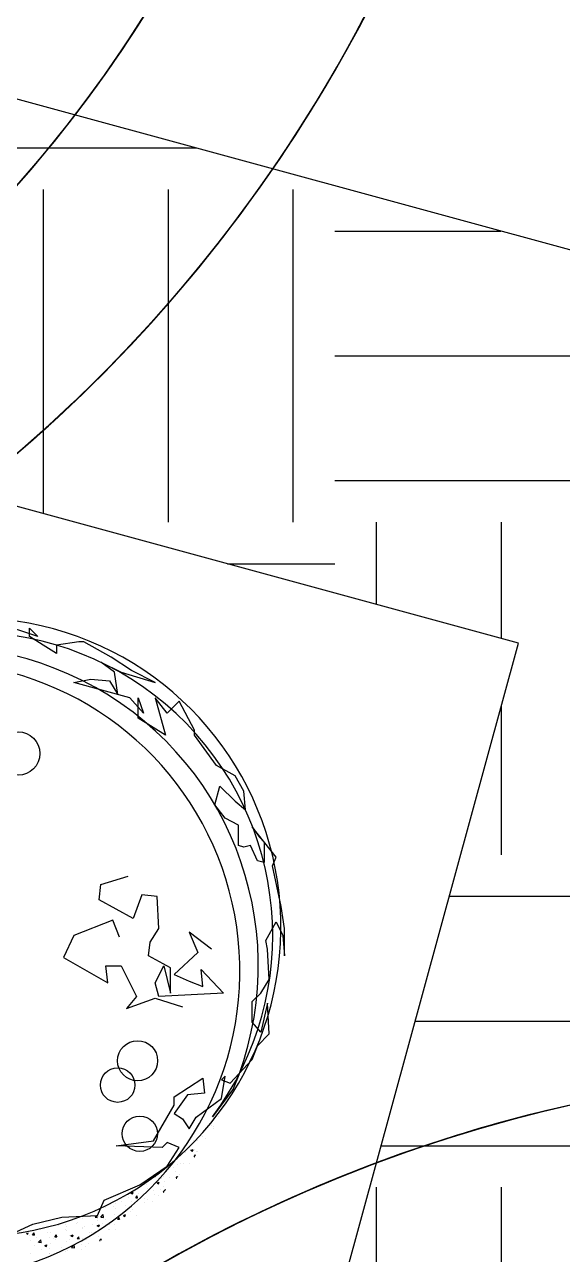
# Model space of a CAD drawing. Extents: x 652 to 897, y 187 to 370.
# Drawn here: x 852.178 to 852.998, y 228.413 to 230.292 of the extents above; entities that cross this region are included whole.
import ezdxf

# ---------------------------------------------------------------- set-up
doc = ezdxf.new("R2010")
doc.units = 0
doc.layers.get('0').update_dxf_attribs({"linetype": 'CONTINUOUS'})
doc.layers.add('40', color=3, linetype='CONTINUOUS')
doc.layers.add('ROAD', color=1, linetype='CONTINUOUS')

# ---------------------------------------------------------------- blocks, each defined once
blk = doc.blocks.new('PLANT90')
for radius, start, end in [(5000, 98.1984, 120.329), (5000, 53.1984, 75.329), (4350, 98.1984, 120.329), (4350, 53.1984, 75.329), (3700, 98.1984, 120.329), (3700, 53.1984, 75.329), (5000, 143.1984, 165.329), (4350, 143.1984, 165.329), (5000, 8.1984, 30.329), (3700, 143.1984, 165.329), (4350, 8.1984, 30.329), (3700, 8.1984, 30.329), (3700, 188.1984, 210.329), (4350, 188.1984, 210.329), (5000, 188.1984, 210.329), (3700, 323.1984, 345.329), (4350, 323.1984, 345.329), (5000, 323.1984, 345.329), (3700, 233.1984, 255.329), (3700, 278.1984, 300.329), (4350, 233.1984, 255.329), (4350, 278.1984, 300.329), (5000, 233.1984, 255.329), (5000, 278.1984, 300.329)]:
    blk.add_arc((121.2, -11.9), radius, start, end)
blk = doc.blocks.new('WH34')
at = {"layer": '40', "color": 3}
for p, q in [((214.18, -111.43), (197.29, -134.05)), ((211.74, -116.64), (211.74, -116.64)), ((207.33, -121.23), (207.33, -121.23)), ((198.15, -135.16), (198.15, -135.16)), ((202.36, -133.94), (202.36, -133.94)), ((196.53, -141.12), (196.53, -141.12)), ((197.85, -143.48), (197.85, -143.48)), ((198.28, -141.97), (198.28, -141.97)), ((182.23, -153.08), (182.23, -153.08)), ((184.91, -153.41), (184.91, -153.41)), ((187.94, -149.11), (187.94, -149.11)), ((189.42, -149.51), (189.42, -149.51)), ((191.7, -151.83), (191.7, -151.83)), ((171.77, -163.49), (171.77, -163.49)), ((175.66, -162.94), (175.66, -162.94)), ((179.17, -158.86), (179.17, -158.86)), ((179.94, -160.97), (181.69, -160.3)), ((179.94, -160.97), (181.19, -161.81)), ((181.18, -161.81), (181.69, -160.3)), ((182.53, -166.18), (183.73, -164.74)), ((182.53, -166.18), (182.81, -166.2)), ((182.91, -160.36), (182.91, -160.36)), ((183.76, -164.93), (183.73, -164.75)), ((184.61, -161.73), (184.61, -161.73)), ((185.13, -161.69), (185.13, -161.69)), ((162.82, -173.62), (162.82, -173.62)), ((166.23, -174.43), (166.23, -174.43)), ((167.3, -177.78), (167.3, -177.78)), ((169.08, -172.8), (169.08, -172.8)), ((171.47, -171.81), (171.47, -171.81)), ((174.3, -171.64), (174.3, -171.64)), ((178.55, -171.55), (178.55, -171.55)), ((150.13, -181.85), (150.31, -181.63)), ((150.13, -181.85), (151.63, -181.98)), ((151.63, -181.98), (151.41, -180.79)), ((152.72, -180.28), (152.72, -180.28)), ((152.85, -187.16), (154.6, -186.49)), ((152.85, -187.16), (154.1, -188)), ((154.1, -188.01), (154.6, -186.5)), ((155.98, -183.78), (155.98, -183.78)), ((156.25, -183.48), (156.25, -183.48)), ((158.18, -182.01), (158.18, -182.01)), ((158.71, -185.77), (158.71, -185.77)), ((162.5, -182.66), (162.5, -182.66)), ((168.06, -183.42), (169.27, -181.98)), ((168.06, -183.42), (168.65, -183.47)), ((169.39, -182.63), (169.27, -181.98)), ((171.17, -180.13), (171.17, -180.13)), ((131.85, -195.23), (133.6, -194.56)), ((131.85, -195.23), (133.09, -196.07)), ((133.09, -196.07), (133.6, -194.56)), ((133.88, -195.42), (133.88, -195.42)), ((137.77, -195.99), (137.77, -195.99)), ((144.13, -188.27), (144.13, -188.27)), ((145.25, -191.93), (145.25, -191.93)), ((149.67, -193.34), (149.67, -193.34)), ((151.12, -196.55), (151.12, -196.55)), ((153.68, -197.02), (153.68, -197.02)), ((155.93, -192.52), (155.93, -192.52)), ((157.68, -194.43), (159.62, -192.4)), ((157.68, -194.43), (158.15, -194.5)), ((157.88, -190.33), (157.88, -190.33)), ((159.69, -192.96), (159.62, -192.4)), ((111.58, -207.35), (111.58, -207.35)), ((117.84, -206.53), (117.84, -206.53)), ((119.13, -203.89), (119.13, -203.89)), ((124.52, -202.03), (124.52, -202.03)), ((127.3, -205.28), (127.3, -205.28)), ((129.7, -198.79), (129.7, -198.79)), ((132.11, -202.01), (132.11, -202.01)), ((135.67, -199.08), (136.88, -197.65)), ((135.67, -199.08), (137.16, -199.21)), ((137.16, -199.22), (136.87, -197.65)), ((139.1, -199.52), (139.1, -199.52)), ((143.04, -199.35), (143.04, -199.35)), ((143.09, -203.2), (143.09, -203.2)), ((144.95, -200.25), (144.95, -200.25)), ((149.35, -202.38), (149.35, -202.38)), ((93.36, -215.57), (93.36, -215.57)), ((103.28, -214.75), (104.48, -213.31)), ((103.28, -214.75), (104.77, -214.88)), ((104.77, -214.88), (104.48, -213.32)), ((105, -217.21), (105, -217.21)), ((106.19, -213.81), (106.19, -213.81)), ((107.63, -214.64), (109.58, -212.62)), ((107.63, -214.64), (109.85, -214.99)), ((109.85, -214.99), (109.58, -212.62)), ((111.26, -216.39), (111.26, -216.39)), ((118.82, -212.21), (118.82, -212.21)), ((119.45, -208.13), (119.45, -208.13)), ((120.73, -215.14), (120.73, -215.14)), ((121.21, -216.32), (122.41, -214.88)), ((121.21, -216.32), (122.7, -216.45)), ((122.7, -216.45), (122.41, -214.89)), ((123.49, -216.94), (123.49, -216.94)), ((125.77, -213.36), (127.52, -212.68)), ((125.77, -213.36), (127.01, -214.2)), ((127.01, -214.2), (127.51, -212.69)), ((131.81, -210.34), (131.81, -210.34)), ((132.8, -208.7), (132.8, -208.7)), ((136.52, -213.06), (136.52, -213.06)), ((49.07, -228.32), (49.42, -227.26)), ((65.17, -226.95), (65.17, -226.95)), ((73.48, -221.36), (73.48, -221.36)), ((79.74, -220.54), (79.74, -220.54)), ((79.75, -224.45), (79.75, -224.45)), ((79.82, -222.58), (79.82, -222.58)), ((80.07, -225.77), (80.07, -225.77)), ((87.89, -219.78), (87.89, -219.78)), ((89.21, -219.29), (89.21, -219.29)), ((93.05, -223.89), (93.05, -223.89)), ((93.16, -223.14), (93.16, -223.14)), ((94.33, -221.95), (94.33, -221.95)), ((98.42, -227.07), (98.42, -227.07)), ((101.24, -220.35), (101.24, -220.35)), ((104.68, -226.25), (104.68, -226.25)), ((104.76, -221.42), (106.51, -220.75)), ((104.76, -221.42), (106, -222.26)), ((105.89, -222.13), (105.89, -222.13)), ((106, -222.26), (106.51, -220.75)), ((106.51, -223.7), (106.51, -223.7)), ((108.91, -219.45), (108.91, -219.45)), ((114.15, -225), (114.15, -225)), ((114.58, -220.91), (114.58, -220.91)), ((114.9, -224.93), (114.9, -224.93)), ((118.52, -220.53), (118.52, -220.53)), ((119.85, -224.27), (119.85, -224.27)), ((47.93, -227.55), (49.07, -228.32)), ((50.59, -229.46), (50.59, -229.46)), ((51.12, -233.3), (51.12, -233.3)), ((52.95, -228.85), (54.16, -227.41)), ((52.95, -228.85), (54.44, -228.98)), ((54.44, -228.98), (54.15, -227.42)), ((54.61, -229.13), (54.61, -229.13)), ((56.23, -231.36), (56.23, -231.36)), ((56.58, -234.95), (56.58, -234.95)), ((57.58, -234.86), (59.53, -232.83)), ((57.58, -234.86), (59.8, -235.2)), ((59.8, -235.21), (59.53, -232.83)), ((62.75, -237.55), (64.5, -236.87)), ((63.99, -238.39), (64.5, -236.88)), ((66.91, -231.22), (66.91, -231.22)), ((67.14, -235.69), (67.14, -235.69)), ((67.44, -227.37), (67.44, -227.37)), ((69.57, -231.93), (69.57, -231.93)), ((70.88, -230.42), (72.09, -228.98)), ((70.88, -230.42), (72.38, -230.55)), ((71.16, -232.44), (71.16, -232.44)), ((72.37, -230.55), (72.09, -228.98)), ((73.17, -230.4), (73.17, -230.4)), ((79.77, -234.09), (79.77, -234.09)), ((82.63, -229.15), (82.63, -229.15)), ((82.92, -232.49), (82.92, -232.49)), ((83.75, -229.48), (85.5, -228.81)), ((83.75, -229.48), (85, -230.32)), ((84.26, -239), (86.21, -236.97)), ((85, -230.32), (85.5, -228.81)), ((85.74, -229.94), (85.74, -229.94)), ((86.48, -239.34), (86.21, -236.97)), ((88.81, -231.99), (90.02, -230.55)), ((88.81, -231.99), (90.31, -232.12)), ((90.31, -232.12), (90.02, -230.55)), ((91.85, -236.93), (91.85, -236.93)), ((92.75, -232.22), (92.75, -232.22)), ((96.26, -233.05), (96.26, -233.05)), ((98.11, -236.11), (98.11, -236.11)), ((100.32, -227.44), (100.32, -227.44)), ((105.59, -230.46), (105.59, -230.46)), ((106.74, -233.56), (107.95, -232.12)), ((106.74, -233.56), (107.24, -233.6)), ((108.13, -233.08), (107.95, -232.12)), ((51.36, -244.14), (51.36, -244.14)), ((54.3, -237.45), (54.3, -237.45)), ((60.33, -241.08), (60.33, -241.08)), ((62.75, -237.55), (63.99, -238.39)), ((66.13, -243.69), (66.13, -243.69)), ((66.59, -240.26), (66.59, -240.26)), ((66.83, -244.01), (66.83, -244.01)), ((76.06, -239.01), (76.06, -239.01)), ((79.46, -242.41), (79.46, -242.41)), ((80.7, -241.19), (80.7, -241.19)), ((84.26, -239), (86.49, -239.34)), ((92.45, -240.54), (92.45, -240.54)), ((95.28, -238.69), (95.28, -238.69))]:
    blk.add_line(p, q, dxfattribs=at)
for points in [[(32.67, -229.77), (53.15, -220.22), (76.35, -214.76), (105.02, -213.4), (110.48, -201.12), (139.14, -188.84), (160.98, -173.84), (170.54, -158.83), (160.98, -154.74), (156.89, -158.83), (120.03, -157.47), (150.06, -153.38), (166.44, -124.73), (166.44, -117.91), (189.65, -102.91), (191.01, -115.19), (177.36, -116.55), (166.44, -131.55), (173.27, -135.65), (178.73, -143.83), (184.19, -134.28), (204.66, -119.28), (207.39, -101.54), (204.66, -104.27), (211.49, -107), (229.23, -87.9), (233.33, -76.99), (242.88, -67.44), (241.52, -42.89), (236.06, -66.08), (229.23, -57.9), (229.23, -41.53), (236.06, -34.71), (242.88, -23.79), (241.52, 0.76), (240.15, 7.58), (248.34, 22.58), (253.8, 11.67), (255.17, -4.7), (255.17, 17.13), (252.44, 34.86), (245.61, 67.6), (248.34, 74.42), (229.23, 98.97), (234.69, 90.79), (238.79, 86.69), (238.79, 70.33), (233.33, 71.69), (227.87, 83.97), (222.41, 82.6), (218.31, 83.97), (218.31, 100.33), (207.39, 105.79), (199.2, 116.7), (203.3, 131.71), (215.58, 119.43), (223.77, 112.61), (222.41, 127.62), (215.58, 139.89), (200.57, 148.08), (182.82, 172.63), (182.82, 176.72), (170.54, 199.91), (160.98, 190.36), (151.43, 202.64), (159.62, 172.63), (137.78, 186.27), (137.78, 202.64), (141.87, 190.36), (130.95, 202.64), (85.91, 214.91), (99.56, 217.64), (114.57, 216.28), (121.4, 205.37), (118.67, 223.1), (107.75, 231.28), (124.13, 223.1), (151.43, 214.91), (132.32, 224.46), (115.94, 235.38), (94.1, 247.65), (90, 247.65), (72.26, 244.92), (72.26, 238.1), (61.34, 244.92), (50.42, 251.74), (50.42, 258.56), (57.24, 251.74), (24.48, 262.66)], [(196.47, 0.76), (178.73, 14.4), (185.55, -1.97), (166.44, -19.7), (178.73, -25.16), (189.65, -29.25), (188.28, -15.61), (206.03, -34.71), (154.16, -37.43), (151.43, -26.52), (158.25, -12.88), (163.71, -34.71), (163.71, -14.25), (145.97, -4.7), (147.33, 6.22), (154.16, 17.13), (152.79, 43.04), (140.51, 44.41), (133.68, 25.31), (106.38, 40.32), (107.75, 52.59), (129.59, 59.41)], [(122.76, 10.31), (117.3, 23.95), (85.91, 11.67), (77.72, -6.06), (113.21, -26.52), (111.84, -12.88), (124.13, -12.88), (136.41, -37.43), (128.22, -46.98), (151.43, -38.8), (173.27, -45.62)]]:
    blk.add_lwpolyline(points, dxfattribs=at)
for centre, radius in [((41.24, 157.84), 17.5), ((137.22, -89.03), 16.08), ((121.22, -108.57), 13.88), ((138.99, -147.64), 14.21)]:
    blk.add_circle(centre, radius, dxfattribs=at)
for centre, radius, start, end in [((3.62, 18.35), 248.62, 147.54367, 215.75164), ((-28.96, -16.89), 248.31, 153.05249, 227.8925), ((-22.12, -12.48), 256.18, 227.41916, 337.27907), ((2.14, 11.64), 243.54, 214.67397, 323.25615)]:
    blk.add_arc(centre, radius, start, end, dxfattribs=at)

msp = doc.modelspace()

# ---------------------------------------------------------------- hatches: boundary and pattern name
h = msp.add_hatch()
h.set_pattern_fill('EARTH', color=3, scale=0.08, style=0)
h.set_pattern_definition([(0, (621.5108, 27.919), (0.508, 0.508), [0.508, -0.508]), (0, (621.5108, 28.1095), (0.508, 0.508), [0.508, -0.508]), (0, (621.5108, 28.3), (0.508, 0.508), [0.508, -0.508]), (90, (621.5743, 28.3635), (-0.508, 0.508), [0.508, -0.508]), (90, (621.7648, 28.3635), (-0.508, 0.508), [0.508, -0.508]), (90, (621.9553, 28.3635), (-0.508, 0.508), [0.508, -0.508])])
h.paths.add_polyline_path([(850.8633, 234.6804), (849.8894, 234.9463), (849.8366, 234.6579), (849.1445, 234.8051), (848.3922, 235.1783), (848.3374, 235.2398), (848.2125, 234.7823), (850.1264, 234.2596), (849.7608, 232.9211), (850.3397, 232.763)])
h.paths.add_polyline_path([(850.1816, 232.1842), (849.6028, 232.3423), (849.0726, 230.4009), (851.0174, 229.8698), (851.1755, 230.4486), (849.8095, 230.8217)])
h.paths.add_polyline_path([(853.6682, 229.7679), (851.7543, 230.2906), (851.5962, 229.7118), (852.9313, 229.3472), (852.5658, 228.0086), (853.1446, 227.8505)])
h.paths.add_polyline_path([(852.9865, 227.2717), (852.4077, 227.4298), (851.8776, 225.4885), (853.8224, 224.9574), (853.9804, 225.5362), (852.6144, 225.9092)])
h.paths.add_polyline_path([(856.4731, 224.8555), (854.5593, 225.3781), (854.4012, 224.7993), (855.7363, 224.4347), (855.3707, 223.0961), (855.9495, 222.9381)])
h = msp.add_hatch()
h.set_pattern_fill('AR-SAND,_O', color=3, scale=0.015)
h.set_pattern_definition([(37.5, (621.5108, 27.919), (-0.0240005, 0.7341199), [0, -0.57912, 0, -0.6477, 0, -0.619125]), (7.5, (621.5108, 27.919), (0.674285, 1.0752377), [0, -0.31242, 0, -0.52197, 0, -0.200025]), (327.5, (621.04217, 27.919), (1.1864886, 0.0021558), [0, -0.1905, 0, -0.6858, 0, -0.89535]), (317.5, (621.0422, 27.919), (1.1453347, 0.334394), [0, -0.09525, 0, -0.44958, 0, -0.51435])])
h.paths.add_polyline_path([(841.7425, 220.7922), (844.2425, 220.7922), (844.2425, 219.2922), (841.7425, 219.2922)], flags=17)
edge = h.paths.add_edge_path()
edge.add_line((829.1277, 206.5875), (856.58, 206.6696))
edge.add_arc((856.574, 208.6696), 2, 270.1715, 416.7596)
edge.add_arc((874.7842, 236.4549), 31.221, 197.12927, 236.7596, ccw=False)
edge.add_arc((843.0368, 226.6704), 2, 17.1293, 162.5064)
edge.add_arc((811.3522, 236.6566), 31.221, 302.33636, 342.50637, ccw=False)
edge.add_arc((829.1218, 208.5875), 2, 122.3364, 270.1715)
edge = h.paths.add_edge_path()
edge.add_spline(control_points=[(842.9925, 221.8055), (842.4498, 221.8474), (840.847, 221.9712), (840.2988, 218.8708), (842.801, 216.0173), (843.9148, 209.5591), (837.0649, 205.7244), (831.3843, 208.0365), (831.1119, 212.5691), (832.7942, 213.9838), (833.5169, 214.5436)], knot_values=[0, 0, 0, 0, 1.492724, 4.408963, 6.477104, 13.071181, 20.515409, 25.146135, 28.936947, 31.578152, 31.578152, 31.578152, 31.578152], degree=3, periodic=0)
edge.add_arc((836.0063, 212.356), 3.3139, -104.5833, 138.6916, ccw=False)
edge.add_spline(control_points=[(835.1718, 209.1488), (835.2786, 209.1196), (835.3898, 209.0942), (835.8052, 209.0191), (836.1253, 208.9962), (837.0178, 209.0288), (837.6072, 209.1565), (838.4628, 209.5014), (838.7615, 209.6574), (839.3048, 210.0122), (839.5479, 210.2099), (839.9644, 210.631), (840.1382, 210.8543), (840.4085, 211.3042), (840.5075, 211.5318), (840.6841, 212.1477), (840.7347, 212.565), (840.7113, 213.4558), (840.637, 213.9269), (840.4456, 214.5944), (840.3727, 214.803), (840.2066, 215.205), (840.1126, 215.3995), (839.9124, 215.7599), (839.8156, 215.9093), (839.5816, 216.2477), (839.4874, 216.3823), (839.3037, 216.6606), (839.2148, 216.8005), (839.0355, 217.1109), (838.9444, 217.2822), (838.7712, 217.6614), (838.689, 217.8708), (838.5444, 218.3412), (838.4867, 218.5977), (838.3737, 219.3517), (838.3682, 219.8388), (838.4497, 220.5754), (838.4932, 220.8239), (838.6194, 221.3213), (838.7004, 221.5674), (838.8911, 222.0086), (838.9897, 222.2013), (839.229, 222.5824), (839.3681, 222.7692), (839.7005, 223.1308), (839.8902, 223.3026), (840.2365, 223.5415), (840.3554, 223.6127), (840.6242, 223.7528), (840.7779, 223.8185), (841.102, 223.932), (841.2698, 223.9752), (841.6773, 224.0563), (841.9012, 224.0769), (842.3117, 224.0944), (842.4945, 224.09), (842.7784, 224.0774), (842.8902, 224.07), (842.9925, 224.0623)], knot_values=[0.165506, 0.165506, 0.165506, 0.165506, 0.668423, 0.668423, 1.991582, 1.991582, 4.329378, 4.329378, 5.674595, 5.674595, 7.019812, 7.019812, 8.365029, 8.365029, 9.710246, 9.710246, 11.571568, 11.571568, 13.432889, 13.432889, 14.300617, 14.300617, 15.168346, 15.168346, 16.036074, 16.036074, 16.477211, 16.477211, 16.842477, 16.842477, 17.207743, 17.207743, 17.573009, 17.573009, 17.982694, 17.982694, 18.772221, 18.772221, 19.166984, 19.166984, 19.561747, 19.561747, 19.860292, 19.860292, 20.158838, 20.158838, 20.457383, 20.457383, 20.606655, 20.606655, 20.788226, 20.788226, 21.005446, 21.005446, 21.346043, 21.346043, 21.68664, 21.68664, 21.933876, 21.933876, 21.933876, 21.933876], degree=3, periodic=0)
edge.add_spline(control_points=[(842.9925, 224.0623), (843.0948, 224.07), (843.2065, 224.0774), (843.4904, 224.09), (843.6732, 224.0944), (844.0838, 224.0769), (844.3077, 224.0563), (844.7151, 223.9752), (844.883, 223.932), (845.207, 223.8185), (845.3607, 223.7528), (845.6295, 223.6127), (845.7484, 223.5415), (846.0947, 223.3026), (846.2844, 223.1308), (846.6169, 222.7692), (846.756, 222.5824), (846.9952, 222.2013), (847.0938, 222.0086), (847.2845, 221.5674), (847.3656, 221.3213), (847.4918, 220.8239), (847.5352, 220.5754), (847.6167, 219.8388), (847.6112, 219.3517), (847.4983, 218.5977), (847.4406, 218.3412), (847.2959, 217.8708), (847.2138, 217.6614), (847.0406, 217.2822), (846.9494, 217.1109), (846.7701, 216.8005), (846.6813, 216.6606), (846.4976, 216.3823), (846.4034, 216.2477), (846.1694, 215.9093), (846.0726, 215.7599), (845.8723, 215.3995), (845.7784, 215.205), (845.6123, 214.803), (845.5394, 214.5944), (845.3479, 213.9269), (845.2736, 213.4558), (845.2502, 212.565), (845.3009, 212.1477), (845.4775, 211.5318), (845.5764, 211.3042), (845.8467, 210.8543), (846.0205, 210.631), (846.437, 210.2099), (846.6801, 210.0122), (847.2235, 209.6574), (847.5222, 209.5014), (848.3778, 209.1565), (848.9671, 209.0288), (849.8597, 208.9962), (850.1797, 209.0191), (850.5951, 209.0942), (850.7063, 209.1196), (850.8131, 209.1488)], knot_values=[0.165506, 0.165506, 0.165506, 0.165506, 0.412742, 0.412742, 0.753339, 0.753339, 1.093936, 1.093936, 1.311156, 1.311156, 1.492727, 1.492727, 1.642, 1.642, 1.940545, 1.940545, 2.23909, 2.23909, 2.537635, 2.537635, 2.932398, 2.932398, 3.327161, 3.327161, 4.116688, 4.116688, 4.526373, 4.526373, 4.891639, 4.891639, 5.256905, 5.256905, 5.622171, 5.622171, 6.063309, 6.063309, 6.931037, 6.931037, 7.798765, 7.798765, 8.666493, 8.666493, 10.527815, 10.527815, 12.389136, 12.389136, 13.734353, 13.734353, 15.07957, 15.07957, 16.424787, 16.424787, 17.770004, 17.770004, 20.1078, 20.1078, 21.430959, 21.430959, 21.933876, 21.933876, 21.933876, 21.933876], degree=3, periodic=0)
edge.add_arc((849.9787, 212.356), 3.3139, 41.8681, 284.5833, ccw=False)
edge.add_spline(control_points=[(852.4465, 214.5678), (853.1719, 213.9966), (854.8761, 212.581), (854.5998, 208.0365), (848.9205, 205.7244), (842.07, 209.5591), (843.184, 216.0173), (845.6861, 218.8708), (845.1379, 221.9712), (843.5351, 221.8474), (842.9925, 221.8055)], knot_values=[0, 0, 0, 0, 2.670396, 6.461208, 11.091935, 18.536162, 25.130239, 27.19838, 30.114619, 31.607343, 31.607343, 31.607343, 31.607343], degree=3, periodic=0)

# ---------------------------------------------------------------- linework, layer by layer
for points in [[(857.5241, 220.422), (855.4194, 220.9967), (856.4731, 224.8555), (852.6144, 225.9092), (853.6682, 229.7679), (849.8095, 230.8217), (850.8633, 234.6804), (849.8894, 234.9463)], [(855.2512, 220.4207), (854.6825, 220.576), (855.7363, 224.4347), (851.8776, 225.4885), (852.9313, 229.3472), (849.0726, 230.4009), (850.1264, 234.2596), (848.2125, 234.7823)]]:
    msp.add_lwpolyline(points)
at = {"layer": 'ROAD'}
msp.add_arc((874.7842, 236.4549), 26.721, 180.91128, 255.45198, dxfattribs=at)

# ---------------------------------------------------------------- block references
at = {"color": 82, "xscale": 0.001900799721397561, "yscale": 0.001900800016443327, "zscale": 0.0019008}
msp.add_blockref('WH34', (852.0894, 228.8785), dxfattribs=at)
at = {"layer": '40', "xscale": 0.0004499992355374575, "yscale": 0.0004500006325542927, "zscale": 0.00045, "rotation": 125.4357428130346}
for p in [(850.7293, 231.298), (853.5324, 226.3989)]:
    msp.add_blockref('PLANT90', p, dxfattribs=at)

doc.saveas('drawing.dxf')
